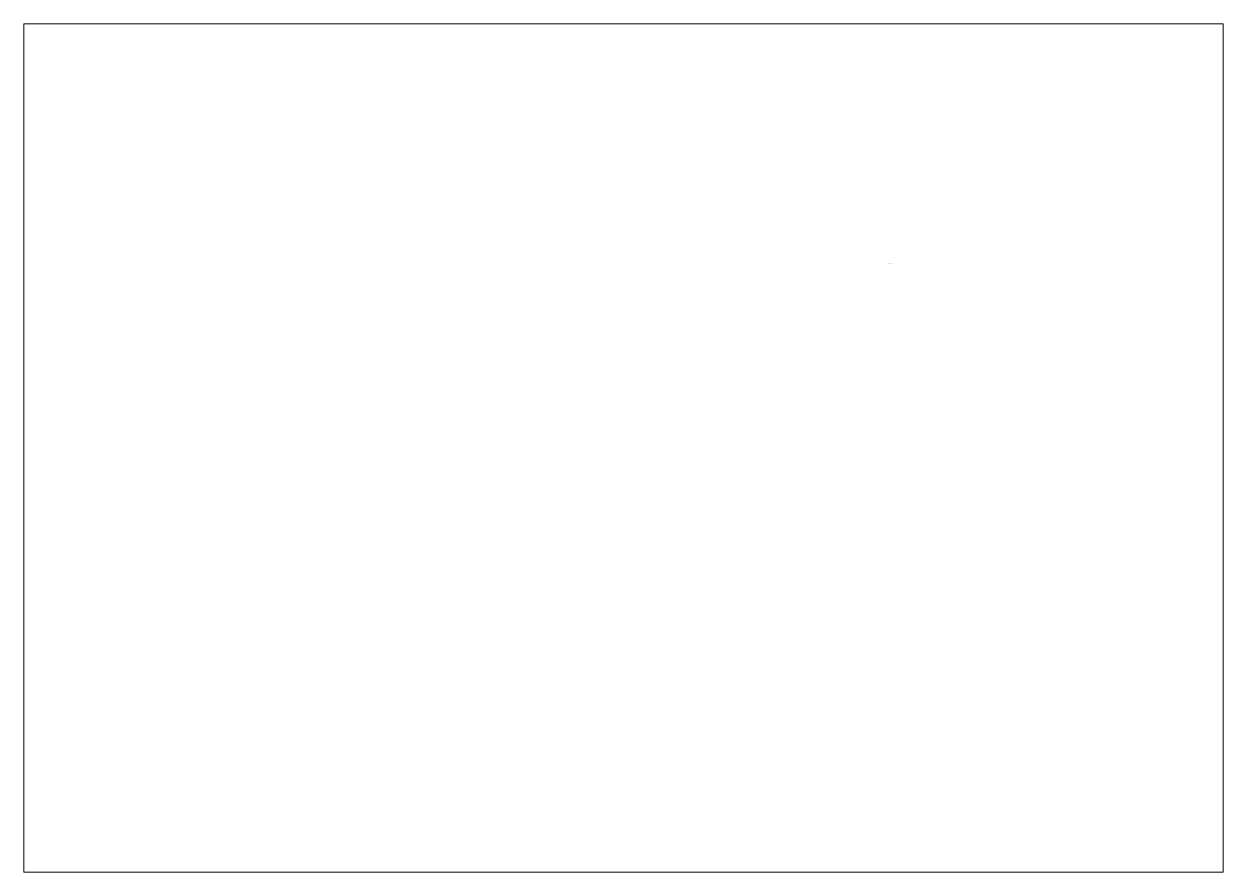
# Paper-space layout 'DIST3 (2)' of a CAD drawing. Header units: metres, sheet in millimetres. Extents: x 0 to 420, y 0 to 297.
import ezdxf

# ---------------------------------------------------------------- set-up
doc = ezdxf.new("R2010")
doc.units = ezdxf.units.M
doc.layers.add('BASIC MAP', color=7, linetype='Continuous', lineweight=9)

psp = doc.layouts.new('DIST3 (2)')

# ---------------------------------------------------------------- hatches: boundary and pattern name
at = {"lineweight": 9, "true_color": 0xdbdbdb}
h = psp.add_hatch(color=254, dxfattribs=at)
h.paths.add_polyline_path([(302.62, 213.09), (302.67, 213.18), (302.71, 213.18), (302.69, 213.2), (302.76, 213.18), (302.74, 213.2), (302.76, 213.13), (302.74, 213.14), (302.76, 213.09), (302.74, 213.11), (302.71, 213.09), (302.69, 213.11), (302.67, 213.09), (302.66, 213.11)])
h.paths.add_polyline_path([(302.67, 213.09), (302.66, 213.11), (302.71, 213.09), (302.69, 213.11), (302.71, 213.13), (302.69, 213.14), (302.71, 213.18), (302.69, 213.2), (302.67, 213.18)])
for points in [[(302.76, 213.09), (302.81, 213.18), (302.79, 213.2), (302.76, 213.09), (302.74, 213.11)], [(302.85, 213.09), (302.9, 213.18), (302.88, 213.2), (302.9, 213.09)], [(302.93, 213.09), (302.93, 213.13), (302.93, 213.09), (302.91, 213.11), (302.98, 213.09), (302.97, 213.11), (302.98, 213.13), (302.97, 213.14), (302.93, 213.13), (302.91, 213.14), (302.93, 213.18), (302.91, 213.2), (302.98, 213.18), (302.97, 213.2), (302.98, 213.23), (302.97, 213.23), (302.98, 213.18), (302.97, 213.2), (303.02, 213.18), (303, 213.2), (302.98, 213.18), (302.97, 213.2), (302.93, 213.18), (302.91, 213.2), (302.93, 213.13), (302.91, 213.14), (302.98, 213.13), (302.97, 213.14), (303.02, 213.13), (303, 213.14), (303.02, 213.09), (303, 213.11), (302.98, 213.09), (302.97, 213.11), (302.93, 213.09), (302.91, 213.11)], [(303.02, 213.09), (303.07, 213.18), (303.05, 213.2), (303.07, 213.09)], [(303.3, 213.09), (303.3, 213.13), (303.24, 213.18), (303.3, 213.18), (303.28, 213.2), (303.3, 213.13), (303.28, 213.14), (303.33, 213.13), (303.31, 213.14), (303.33, 213.18), (303.31, 213.2), (303.38, 213.18), (303.36, 213.2), (303.33, 213.13), (303.3, 213.09), (303.28, 213.11)], [(303.47, 213.09), (303.42, 213.18), (303.47, 213.18), (303.47, 213.13), (303.45, 213.14), (303.47, 213.09), (303.45, 213.11), (303.47, 213.13), (303.45, 213.14), (303.5, 213.18), (303.55, 213.18), (303.47, 213.09), (303.45, 213.11)], [(303.55, 213.09), (303.55, 213.18), (303.64, 213.18), (303.62, 213.2), (303.61, 213.18), (303.55, 213.13), (303.64, 213.13), (303.62, 213.14), (303.55, 213.13), (303.55, 213.09), (303.64, 213.09), (303.62, 213.11)], [(303.64, 213.09), (303.69, 213.18), (303.68, 213.2), (303.73, 213.13), (303.71, 213.14), (303.73, 213.09), (303.71, 213.11), (303.73, 213.13), (303.71, 213.14), (303.78, 213.13), (303.76, 213.14), (303.78, 213.18), (303.76, 213.2), (303.78, 213.09), (303.73, 213.09), (303.73, 213.13), (303.71, 213.14), (303.69, 213.13), (303.68, 213.14), (303.69, 213.18), (303.68, 213.2), (303.69, 213.13), (303.68, 213.14), (303.69, 213.09)]]:
    psp.add_hatch(color=254, dxfattribs=at).paths.add_polyline_path(points)
h = psp.add_hatch(color=254, dxfattribs=at)
h.paths.add_polyline_path([(303.11, 213.09), (303.16, 213.18), (303.21, 213.18), (303.19, 213.2), (303.24, 213.18), (303.23, 213.2), (303.24, 213.13), (303.23, 213.14), (303.21, 213.13), (303.19, 213.14), (303.24, 213.13), (303.23, 213.14), (303.24, 213.09), (303.23, 213.11), (303.21, 213.09), (303.19, 213.11)])
h.paths.add_polyline_path([(303.16, 213.13), (303.21, 213.13), (303.19, 213.14), (303.21, 213.18), (303.19, 213.2), (303.16, 213.18)])
h.paths.add_polyline_path([(303.16, 213.09), (303.14, 213.11), (303.21, 213.09), (303.19, 213.11), (303.21, 213.13), (303.19, 213.14), (303.16, 213.13)])
h = psp.add_hatch(color=254, dxfattribs=at)
h.paths.add_polyline_path([(303.78, 213.09), (303.81, 213.18), (303.87, 213.18), (303.85, 213.2), (303.92, 213.18), (303.9, 213.2), (303.92, 213.13), (303.9, 213.14), (303.92, 213.09), (303.9, 213.11), (303.87, 213.09), (303.85, 213.11), (303.81, 213.09), (303.8, 213.11)])
h.paths.add_polyline_path([(303.81, 213.09), (303.8, 213.11), (303.87, 213.09), (303.85, 213.11), (303.87, 213.13), (303.85, 213.14), (303.92, 213.13), (303.9, 213.14), (303.92, 213.18), (303.9, 213.2), (303.87, 213.18), (303.85, 213.2), (303.81, 213.18)])
h = psp.add_hatch(color=254, dxfattribs=at)
h.paths.add_polyline_path([(303.92, 213.13), (303.9, 213.14), (303.95, 213.13), (303.94, 213.14), (303.95, 213.18), (303.94, 213.2), (304, 213.18), (303.99, 213.2), (304, 213.23), (303.99, 213.23), (304, 213.18), (303.99, 213.2), (304.04, 213.18), (304.02, 213.2), (304.04, 213.13), (304.02, 213.14), (304.04, 213.09), (304.02, 213.11), (304, 213.09), (303.99, 213.11), (303.95, 213.09), (303.94, 213.11), (303.92, 213.09), (303.9, 213.11), (303.92, 213.13), (303.9, 213.14)])
h.paths.add_polyline_path([(303.95, 213.13), (303.94, 213.14), (303.95, 213.09), (303.94, 213.11), (304, 213.09), (303.99, 213.11), (304.04, 213.09), (304.02, 213.11), (304.04, 213.13), (304.02, 213.14), (304.04, 213.18), (304.02, 213.2), (304, 213.18), (303.99, 213.2), (303.95, 213.18), (303.94, 213.2), (303.95, 213.13), (303.94, 213.14)])
h = psp.add_hatch(color=254, dxfattribs=at)
h.paths.add_polyline_path([(304.04, 213.09), (304.09, 213.18), (304.13, 213.18), (304.11, 213.2), (304.18, 213.18), (304.16, 213.2), (304.18, 213.13), (304.16, 213.14), (304.13, 213.13), (304.11, 213.14), (304.18, 213.09), (304.16, 213.11), (304.13, 213.09), (304.11, 213.11), (304.13, 213.13), (304.11, 213.14), (304.09, 213.13), (304.09, 213.09)])
h.paths.add_polyline_path([(304.09, 213.13), (304.13, 213.13), (304.11, 213.14), (304.18, 213.13), (304.16, 213.14), (304.18, 213.18), (304.16, 213.2), (304.13, 213.18), (304.11, 213.2), (304.09, 213.18)])

# ---------------------------------------------------------------- viewports
at = {"layer": 'BASIC MAP', "view_target_point": (314.15, 265.66)}
psp.add_viewport(center=(210, 148.5), size=(420, 297), view_center_point=(2663.77, 114.48), view_height=444.326, dxfattribs=at)

doc.saveas('drawing.dxf')
